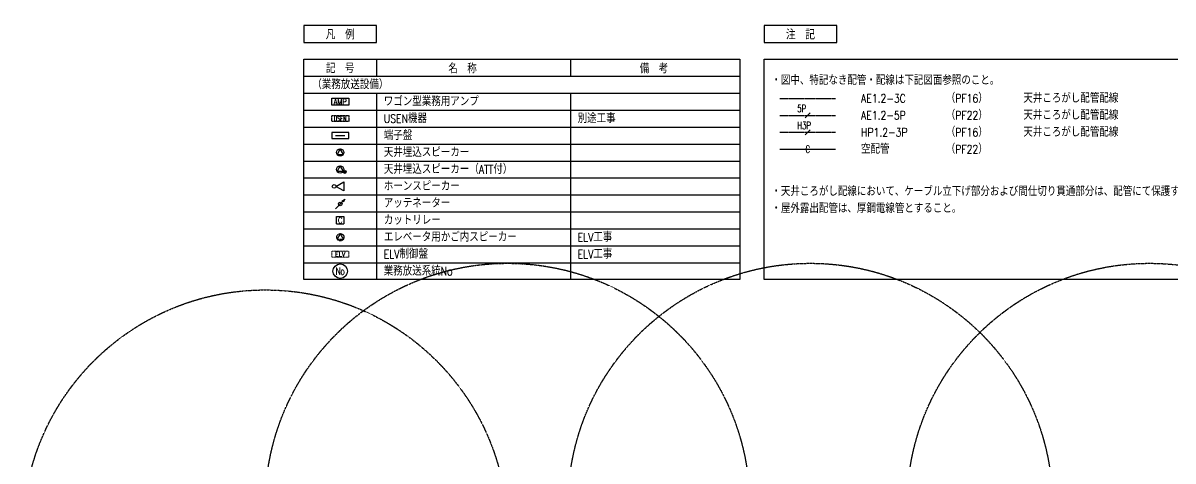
# Model space of a CAD drawing. Header units: millimetres. Extents: x 0 to 176607, y 0 to 59400.
# Drawn here: x 103820 to 151292, y 39459 to 57550 of the extents above; entities that cross this region are included whole.
import ezdxf
from ezdxf.enums import TextEntityAlignment as Align

# ---------------------------------------------------------------- set-up
doc = ezdxf.new("R2010")
doc.units = ezdxf.units.MM
doc.header["$LTSCALE"] = 0.2
doc.set_wipeout_variables(frame=1)
doc.linetypes.add('CENTER', pattern=[50.8, 31.75, -6.35, 6.35, -6.35])
doc.linetypes.add('HIDDEN', pattern=[9.525, 6.35, -3.175])
for name, color, linetype in [('1_シンボル', 2, 'Continuous'), ('1_乗数', 3, 'Continuous'), ('1_回路番号', 4, 'Continuous'), ('1_強調文字', 4, 'Continuous'), ('1_文字', 3, 'Continuous'), ('1_枠', 7, 'Continuous'), ('1_範囲円', 9, 'HIDDEN'), ('1_配線', 1, 'Continuous'), ('1_配線_4', 1, 'CENTER')]:
    doc.layers.add(name, color=color, linetype=linetype)
doc.styles.get("Standard").update_dxf_attribs({"font": 'simplex.shx', "width": 0.8, "bigfont": 'extfont2.shx'})

# ---------------------------------------------------------------- blocks, each defined once
blk = doc.blocks.new('ET-端子盤')
at = {"color": 0, "linetype": 'ByBlock'}
blk.add_line((-193, 125), (193, 125), dxfattribs=at)
blk.add_lwpolyline([(-350, 0), (350, 0), (350, 250), (-350, 250)], close=True, dxfattribs=at)
blk = doc.blocks.new('AMP-2')
at = {"color": 0, "linetype": 'ByBlock'}
blk.add_lwpolyline([(-350, -150), (-350, 150), (350, 150), (350, -150), (-350, -150)], dxfattribs=at)
at = {"color": 0, "linetype": 'ByBlock', "width": 0.8}
blk.add_text('AMP', height=250, dxfattribs=at).set_placement((-4, -1), align=Align.MIDDLE)
blk = doc.blocks.new('CUT-R')
at = {"color": 0, "linetype": 'ByBlock'}
for p, q in [((-150, 0), (150, 0)), ((-150, -300), (-150, 0)), ((150, 0), (150, -300)), ((-150, -300), (150, -300))]:
    blk.add_line(p, q, dxfattribs=at)
at = {"color": 0, "linetype": 'ByBlock', "width": 0.8}
blk.add_text('C', height=250, dxfattribs=at).set_placement((-2, -152), align=Align.MIDDLE)
blk = doc.blocks.new('USEN')
at = {"color": 0, "linetype": 'ByBlock'}
blk.add_lwpolyline([(-350, -125), (-350, 125), (350, 125), (350, -125), (-350, -125)], dxfattribs=at)
at = {"color": 0, "linetype": 'ByBlock', "width": 0.6}
blk.add_text('USEN', height=200, dxfattribs=at).set_placement((0, 0), align=Align.MIDDLE)
blk = doc.blocks.new('TU-SP-1')
at = {"color": 0, "linetype": 'ByBlock'}
blk.add_lwpolyline([(0, 150), (-130, -75), (130, -75), (0, 150)], dxfattribs=at)
blk.add_circle((0, 0), 150, dxfattribs=at)
blk = doc.blocks.new('TU-SP-1-ATT')
at = {"color": 0, "linetype": 'ByBlock'}
for p, q in [((155, -154), (155, -50)), ((185, -162), (185, -42)), ((215, -154), (215, -50)), ((245, -103), (245, -100))]:
    blk.add_line(p, q, dxfattribs=at)
blk.add_lwpolyline([(0, 150), (-130, -75), (130, -75), (0, 150)], dxfattribs=at)
for centre, radius in [((0, 0), 150), ((185, -102), 60)]:
    blk.add_circle(centre, radius, dxfattribs=at)
blk = doc.blocks.new('ATT')
at = {"color": 0, "linetype": 'ByBlock'}
blk.add_line((-194, -120), (195, 269), dxfattribs=at)
blk.add_lwpolyline([(69, 197), (195, 269), (122, 144)], dxfattribs=at)
blk.add_circle((0, 75), 75, dxfattribs=at)
blk = doc.blocks.new('盤記号1')
at = {"layer": '1_シンボル', "color": 0, "linetype": 'ByBlock', "lineweight": -2}
blk.add_lwpolyline([(-350, 0), (350, 0), (350, 250), (-350, 250)], close=True, dxfattribs=at)
at = {"layer": '1_シンボル', "color": 0, "linetype": 'ByBlock', "lineweight": 0, "width": 0.8}
blk.add_text('ELV', height=200, dxfattribs=at).set_placement((0, 125), align=Align.MIDDLE)
blk = doc.blocks.new('H-SP-1')
at = {"color": 0, "linetype": 'ByBlock'}
blk.add_lwpolyline([(150, 0), (475, 188), (475, -188), (150, 0)], dxfattribs=at)
blk.add_circle((75, 0), 75, dxfattribs=at)

msp = doc.modelspace()

# ---------------------------------------------------------------- linework, layer by layer
at = {"layer": '1_範囲円'}
msp.add_circle((113820, 36525), 10000, dxfattribs=at)

# ---------------------------------------------------------------- wipeouts: each hides what was drawn before it
msp.add_wipeout([(115315, 57550), (152515, 57550), (152515, 46850), (115315, 46850)])

# ---------------------------------------------------------------- next in the draw order: linework, layer by layer
at = {"layer": '1_乗数', "linetype": 'Continuous', "lineweight": -3}
for p, q in [((136315, 53835), (136115, 53635)), ((136315, 53135), (136115, 52935))]:
    msp.add_line(p, q, dxfattribs=at)
at = {"layer": '1_回路番号'}
msp.add_circle((116915, 47300), 300, dxfattribs=at)
at = {"layer": '1_強調文字', "color": 2}
for points in [[(115415, 56750), (118415, 56750), (118415, 57450), (115415, 57450)], [(134415, 56750), (137415, 56750), (137415, 57450), (134415, 57450)]]:
    msp.add_lwpolyline(points, close=True, dxfattribs=at)
at = {"layer": '1_枠', "color": 3}
for p, q in [((118415, 56050), (118415, 55350)), ((126415, 56050), (126415, 55350)), ((118415, 54650), (118415, 46950)), ((126415, 54650), (126415, 46950))]:
    msp.add_line(p, q, dxfattribs=at)
at = {"layer": '1_枠'}
for p, q in [((115415, 55350), (133415, 55350)), ((115415, 54650), (133415, 54650)), ((115415, 53950), (133415, 53950)), ((115415, 53250), (133415, 53250)), ((115415, 52550), (133415, 52550)), ((115415, 51850), (133415, 51850)), ((115415, 51150), (133415, 51150)), ((115415, 50450), (133415, 50450)), ((115415, 49750), (133415, 49750)), ((115415, 49050), (133415, 49050)), ((115415, 48350), (133415, 48350)), ((115415, 47650), (133415, 47650))]:
    msp.add_line(p, q, dxfattribs=at)
at = {"layer": '1_枠', "color": 2}
for points in [[(115415, 49750), (115415, 56050), (133415, 56050), (133415, 46950), (115415, 46950)], [(152415, 46950), (134415, 46950), (134415, 56050), (152415, 56050)]]:
    msp.add_lwpolyline(points, close=True, dxfattribs=at)
at = {"layer": '1_範囲円'}
for centre in [(123820, 37625), (136320, 37625), (150320, 37625)]:
    msp.add_circle(centre, 10000, dxfattribs=at)
at = {"layer": '1_配線'}
msp.add_line((135065, 52335), (137365, 52335), dxfattribs=at)
at = {"layer": '1_配線_4'}
for p, q in [((135065, 54435), (137365, 54435)), ((135065, 53735), (137365, 53735)), ((135065, 53035), (137365, 53035))]:
    msp.add_line(p, q, dxfattribs=at)

# ---------------------------------------------------------------- next in the draw order: block references
at = {"layer": '1_シンボル'}
for name, p in [('AMP-2', (116915, 54300)), ('TU-SP-1-ATT', (116915, 51500)), ('CUT-R', (116917, 49552))]:
    msp.add_blockref(name, p, dxfattribs=at)
at = {"layer": '1_シンボル', "color": 7, "linetype": 'HIDDEN'}
msp.add_blockref('USEN', (116915, 53600), dxfattribs=at)
at = {"layer": '1_シンボル', "linetype": 'Continuous', "lineweight": 0}
msp.add_blockref('ET-端子盤', (116915, 52775), dxfattribs=at)
at = {"layer": '1_シンボル', "linetype": 'ByBlock'}
for name, p in [('TU-SP-1', (116915, 52200)), ('H-SP-1', (116587, 50800)), ('ATT', (116915, 50000))]:
    msp.add_blockref(name, p, dxfattribs=at)
at = {"layer": '1_シンボル', "color": 7, "linetype": 'HIDDEN', "lineweight": -3}
msp.add_blockref('TU-SP-1', (116919, 48701), dxfattribs=at)
at = {"layer": '1_シンボル', "color": 7, "linetype": 'HIDDEN', "lineweight": 0}
msp.add_blockref('盤記号1', (116915, 47875), dxfattribs=at)

# ---------------------------------------------------------------- next in the draw order: texts
at = {"layer": '1_乗数', "linetype": 'Continuous', "lineweight": 0, "width": 0.7}
for s, p in [('5P', (135782, 53868)), ('H3P', (135782, 53168))]:
    msp.add_text(s, height=300, dxfattribs=at).set_placement(p)
msp.add_text('C', height=300, dxfattribs=at).set_placement((136215, 52335), align=Align.MIDDLE)
at = {"layer": '1_回路番号', "linetype": 'Continuous', "width": 0.7}
msp.add_text('No', height=300, dxfattribs=at).set_placement((116915, 47300), align=Align.MIDDLE)
at = {"layer": '1_強調文字', "width": 0.8}
for s, p in [('凡\u3000例', (116915, 57100)), ('注\u3000記', (135915, 57100))]:
    msp.add_text(s, height=400, dxfattribs=at).set_placement(p, align=Align.MIDDLE)
at = {"layer": '1_文字', "width": 0.8}
for s, p in [('記\u3000号', (116915, 55700)), ('名\u3000称', (121965, 55700)), ('備\u3000考', (129865, 55700))]:
    msp.add_text(s, height=350, dxfattribs=at).set_placement(p, align=Align.MIDDLE)
for s, p in [('（業務放送設備）', (115765, 54825)), ('・図中、特記なき配管・配線は下記図面参照のこと。', (134715, 55000)), ('AE1.2-3C', (138415, 54260)), ('（PF16）', (141915, 54260)), ('天井ころがし配管配線', (145115, 54260)), ('AE1.2-5P', (138415, 53560)), ('（PF22）', (141915, 53560)), ('天井ころがし配管配線', (145115, 53560)), ('HP1.2-3P', (138415, 52860)), ('（PF16）', (141915, 52860)), ('天井ころがし配管配線', (145115, 52860)), ('空配管', (138415, 52160)), ('（PF22）', (141915, 52160)), ('・天井ころがし配線において、ケーブル立下げ部分および間仕切り貫通部分は、配管にて保護すること。', (134715, 50410)), ('・屋外露出配管は、厚鋼電線管とすること。', (134715, 49710)), ('エレベータ用かご内スピーカー', (118715, 48525)), ('ELV工事', (126715, 48525)), ('業務放送系統No', (118711, 47124))]:
    msp.add_text(s, height=350, dxfattribs=at).set_placement(p)
at = {"layer": '1_文字', "linetype": 'Continuous', "width": 0.8}
for s, p in [('ワゴン型業務用アンプ', (118715, 54125)), ('USEN機器', (118715, 53425)), ('別途工事', (126715, 53425)), ('端子盤', (118715, 52725)), ('天井埋込スピーカー', (118715, 52025)), ('天井埋込スピーカー（ATT付）', (118715, 51325)), ('ホーンスピーカー', (118715, 50625)), ('アッテネーター', (118715, 49925)), ('カットリレー', (118715, 49225)), ('ELV制御盤', (118715, 47825)), ('ELV工事', (126715, 47825))]:
    msp.add_text(s, height=350, dxfattribs=at).set_placement(p)

doc.saveas('drawing.dxf')
